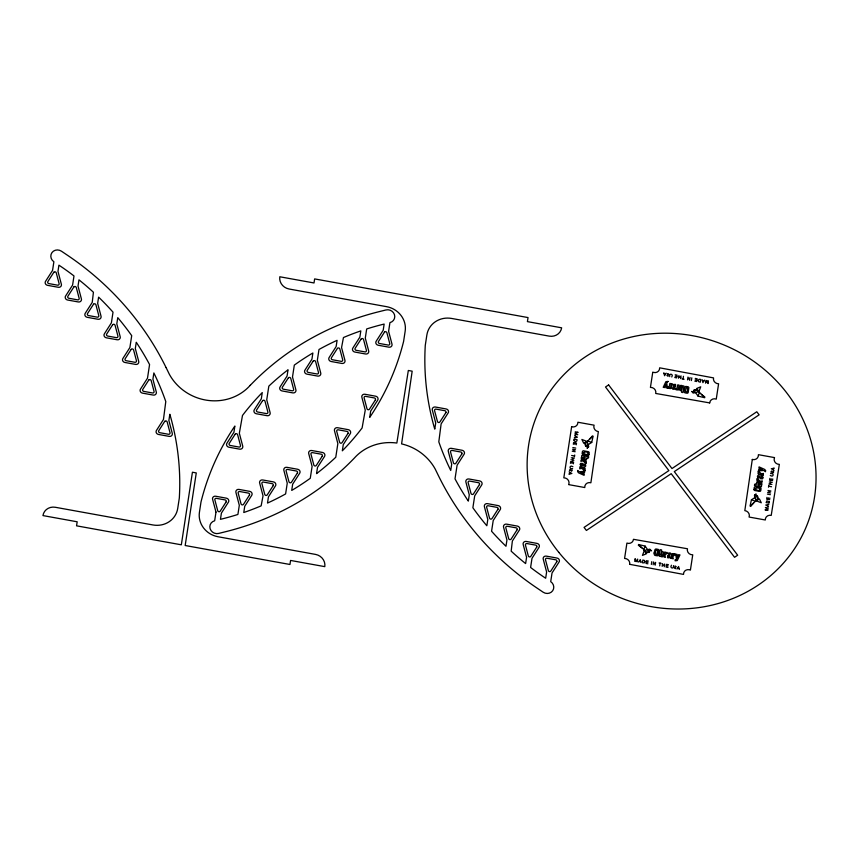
<?xml version="1.0" encoding="UTF-8"?>
<svg xmlns="http://www.w3.org/2000/svg" width="859" height="859" viewBox="0 0 859 859"><rect width="100%" height="100%" fill="white"/><g stroke="black" fill="none" stroke-linecap="round" stroke-linejoin="round"><path stroke-width="1.29" d="M669.043 374.535C665.145 370.916 670.589 378.69 666.895 375.415M674.122 567.681C678.03 571.299 672.586 563.525 676.28 566.8M570.43 463.323L570.698 461.541L573.597 462.056L573.318 463.839M573.34 444.307L573.608 442.525L576.496 443.051L576.228 444.822M568.787 474.061L569.764 473.878L569.989 472.375M574.338 437.768L575.305 437.585L575.53 436.082M571.944 463.43L572.191 461.809M572.588 460.048L572.878 458.105M574.843 444.425L575.101 442.793M574.381 456.999L574.692 455.012M592.238 436.963L592.388 435.985L585.731 443.265L585.87 446.111L591.722 442.449L593.139 436.168L589.746 439.153M634.737 561.399L635.155 558.651L635.982 561.625L637.657 559.102L637.238 561.85M669.719 376.639C668.485 372.817 674.068 373.848 671.77 377.004M678.524 378.228L678.954 375.48M651.358 564.417L651.777 561.657M680.586 378.594L681.004 375.845M653.13 564.739L653.549 561.979L655.202 565.115L655.621 562.355M683.045 379.044L683.463 376.296M687.544 379.861L687.973 377.112L689.616 380.236L690.045 377.488M659.712 565.931L660.131 563.171M662.171 566.371L662.59 563.622M691.398 380.558L691.817 377.81M664.222 566.747L664.651 563.998M671.405 565.211C669.107 568.368 674.691 569.399 673.456 565.576M705.937 380.365L705.518 383.114L707.193 380.591L708.02 383.576L708.439 380.816M750.938 505.253L750.787 506.23L757.445 498.95L757.305 496.115L751.453 499.766L750.036 506.048L753.429 503.063M766.947 497.393L766.679 499.176L769.567 499.691L769.836 497.919M768.483 487.203L768.794 485.217M769.857 478.377L769.578 480.16L772.466 480.686L772.746 478.903M768.075 499.423L768.333 497.801M770.287 484.122L770.587 482.178M770.985 480.417L771.232 478.785M767.645 506.134L767.871 504.641L768.837 504.458M774.045 470.356L773.186 469.841L773.411 468.348L774.389 468.166M629.647 564.32L683.517 574.403A4.95 4.639 22.1 0 1 689.777 569.861A4.778 4.478 22.1 0 1 690.4 570.108L692.741 554.807A4.95 4.639 22.1 0 1 687.458 548.761L633.47 539.312A4.961 4.649 22.1 0 1 626.92 543.081L624.579 558.447A4.961 4.649 22.1 0 1 629.658 564.331M584.474 442.804L585.623 446.1L587.588 446.97L587.116 448.301L588.78 446.648L587.03 441.451L581.887 439.454L583.712 443.212L587.03 441.451M758.701 499.412L757.552 496.126L755.587 495.256L756.06 493.914L754.395 495.568L756.135 500.765L761.289 502.773L759.463 499.004L756.135 500.765M698.023 396.085L699.462 392.348L696.907 390.319L693.932 390.319L698.023 396.085L704.681 397.728L699.462 392.348M643.713 549.867L645.141 546.131L638.495 544.499L646.269 551.897L649.243 551.897L645.141 546.131M698.872 391.65L700.729 386.818L696.864 388.386L698.872 391.65L693.492 393.078L691.678 391.414L693.106 391.929L693.932 390.093L697.325 389.138M644.304 550.565L642.446 555.397L646.312 553.83L644.304 550.565L649.683 549.137L651.498 550.802L650.07 550.286L649.243 552.133L645.914 553.056M692.741 392.692L693.106 391.929M650.07 550.286L650.435 549.524M588.984 454.679L589.242 452.661A1.772 1.654 22.1 0 0 588.555 451.727L583.379 450.782A1.729 1.621 22.1 0 0 582.445 451.426L582.123 453.563A1.772 1.654 22.1 0 0 582.81 454.508L587.986 455.442A1.772 1.654 22.1 0 0 588.92 454.798M666.165 373.16L664.587 375.705L663.857 372.742M704.466 380.097L702.898 382.642L702.157 379.678M638.709 562.119L640.277 559.574L641.018 562.538M677.01 569.055L678.589 566.51L679.319 569.474M575.305 437.585L577.409 437.199L574.671 435.577M569.764 473.878L571.869 473.492L569.12 471.87M773.411 468.348L771.307 468.735L773.186 469.841M767.871 504.641L765.766 505.028L768.504 506.649M772.735 473.051C776.364 469.529 768.461 474.243 771.715 470.957M570.44 469.175C566.811 472.718 574.725 467.908 571.46 471.269M675.185 374.792L677.064 375.136L676.645 377.874L674.766 377.531M695.253 378.432L697.132 378.765L696.713 381.503L694.834 381.171M664.082 373.676L665.671 373.966M702.394 380.612L703.972 380.902M675.131 376.231L676.849 376.543M678.717 377.004L680.768 377.369M695.199 379.871L696.917 380.183M681.992 378.862L684.086 379.238M703.811 396.826L704.842 397.008L701.395 394.345M575.24 431.809L578.15 432.335L575.068 433L577.785 434.708L574.886 434.182M770.566 473.599C774.485 472.429 773.648 478.012 770.265 475.532M769.299 481.942L772.198 482.468M572.835 447.56L575.745 448.087M768.998 483.885L771.897 484.412M572.577 449.246L575.487 449.772L572.277 451.211L575.186 451.737M768.633 486.215L771.543 486.742M767.989 490.489L770.888 491.015L767.688 492.454L770.598 492.98M571.632 455.474L574.542 456M571.278 457.804L574.177 458.33M767.431 494.129L770.34 494.666M570.977 459.758L573.876 460.284M572.91 466.684C569.528 464.214 568.69 469.798 572.609 468.627M768.29 508.034L765.38 507.508L768.107 509.226L765.025 509.881L767.935 510.407M639.364 545.39L638.334 545.207L641.78 547.881M659.089 562.978L661.183 563.364M648.341 561.056L646.462 560.712L646.043 563.45L647.922 563.794M668.409 564.685L666.53 564.342L666.112 567.09L667.991 567.423M662.407 564.846L664.458 565.222M646.258 562.044L647.976 562.355M666.326 565.673L668.044 565.984M639.203 561.324L640.782 561.603M677.504 568.261L679.093 568.54M751.453 499.766L755.426 501.302M587.739 440.914L591.722 442.449M754.76 494.87L755.587 495.256M587.588 446.97L588.404 447.356M166.098 367.598L169.406 374.395A49.264 46.171 22.1 0 0 250.248 385.315M753.934 489.566L754.266 487.418A1.772 1.654 22.1 0 1 755.19 486.774L760.365 487.719A1.772 1.654 22.1 0 1 761.063 488.653L760.72 490.79A1.729 1.621 22.1 0 1 759.925 491.402L754.621 490.5A1.772 1.654 22.1 0 1 753.934 489.566M250.248 385.315A283.041 265.281 22.1 0 1 380.129 311.409L385.916 309.97A6.904 6.475 22.1 0 1 394.474 314.673A6.904 6.475 22.1 0 1 389.932 322.63L388.612 331.284L391.897 343.761A2.76 2.588 22.1 0 1 388.966 347.186L378.121 345.221A2.76 2.588 22.1 0 1 376.36 340.948L383.189 330.307L384.145 324.068A269.296 252.406 22.1 0 0 367.555 328.675L366.686 328.954L365.29 338.102L368.575 350.579A2.76 2.588 22.1 0 1 365.644 354.005L354.799 352.04A2.76 2.588 22.1 0 1 353.038 347.766L359.867 337.125L360.823 330.887L359.406 331.381A269.296 252.406 22.1 0 0 343.45 337.533L341.56 347.551L344.856 360.028A2.76 2.588 22.1 0 1 341.914 363.454L331.08 361.489A2.76 2.588 22.1 0 1 329.319 357.215L336.137 346.574L337.093 340.336L335.654 341.002A269.296 252.406 22.1 0 0 320.471 348.657L318.99 349.484L317.347 360.2L320.643 372.666A2.76 2.588 22.1 0 1 317.701 376.092L306.867 374.127A2.76 2.588 22.1 0 1 305.106 369.853L311.924 359.212L312.88 352.985L310.69 354.295A268.749 251.891 22.1 0 0 294.315 365.107L292.5 377.004L295.797 389.471A2.76 2.588 22.1 0 1 292.855 392.896L282.02 390.931A2.76 2.588 22.1 0 1 280.259 386.657L287.078 376.017L288.033 369.778L287.518 370.175A269.296 252.406 22.1 0 0 270.456 384.617L268.824 386.153L266.741 399.8L270.027 412.277A2.76 2.588 22.1 0 1 267.095 415.702L256.25 413.737A2.76 2.588 22.1 0 1 254.489 409.464L261.319 398.823L262.263 392.584L260.524 394.378A269.296 252.406 22.1 0 0 242.485 415.455L239.339 433.258L242.635 445.735A2.76 2.588 22.1 0 1 239.704 449.16L228.859 447.195A2.76 2.588 22.1 0 1 227.098 442.922L233.927 432.281L234.872 426.043L234.432 426.698A269.296 252.406 22.1 0 0 200.995 502L199.428 512.265A22.098 20.713 22.1 0 0 217.961 536.735L315.532 554.409A11.049 10.351 22.1 0 1 324.799 566.639L290.567 560.444L289.955 564.481L185.179 545.508L196.271 472.922L192.427 472.225L181.335 544.81L76.558 525.826L77.181 521.789L42.95 515.583A11.049 10.351 22.1 0 1 55.363 507.282L152.923 524.956A22.098 20.713 22.1 0 0 177.738 508.335L179.316 498.07A269.296 252.406 22.1 0 0 170.061 415.037L169.835 414.263L168.879 420.502L172.176 432.968A2.76 2.588 22.1 0 1 169.234 436.393L158.4 434.429A2.76 2.588 22.1 0 1 156.639 430.155L163.457 419.514L165.787 401.561A269.296 252.406 22.1 0 0 154.985 375.265L153.868 372.946L152.913 379.184L156.209 391.65A2.76 2.588 22.1 0 1 153.267 395.086L142.433 393.121A2.76 2.588 22.1 0 1 140.672 388.837L147.49 378.207L149.573 364.56L148.489 362.53A269.296 252.406 22.1 0 0 136.645 342.848L136.27 342.29L135.314 348.529L138.61 360.995A2.76 2.588 22.1 0 1 135.668 364.42L124.834 362.455A2.76 2.588 22.1 0 1 123.073 358.182L129.892 347.541L131.706 335.654A268.749 251.891 22.1 0 0 119.444 319.655L117.758 317.637L116.803 323.864L120.099 336.341A2.76 2.588 22.1 0 1 117.157 339.767L106.323 337.802A2.76 2.588 22.1 0 1 104.562 333.528L111.38 322.887L113.023 312.171L111.853 310.861A269.296 252.406 22.1 0 0 99.773 298.266L98.602 297.139L97.658 303.377L100.943 315.844A2.76 2.588 22.1 0 1 98.012 319.269L87.167 317.304A2.76 2.588 22.1 0 1 85.406 313.03L92.235 302.389L93.427 292.253A269.296 252.406 22.1 0 0 80.155 280.796L78.964 279.841L78.019 286.068L81.304 298.545A2.76 2.588 22.1 0 1 78.373 301.971L67.528 300.006A2.76 2.588 22.1 0 1 65.778 295.732L72.596 285.091L73.992 275.943L73.251 275.374A269.296 252.406 22.1 0 0 58.927 265.163L57.972 271.401L61.268 283.867A2.76 2.588 22.1 0 1 58.337 287.293L47.492 285.328A2.76 2.588 22.1 0 1 45.731 281.054L52.56 270.413L53.881 261.759A6.904 6.475 22.1 0 1 51.948 252.621A6.904 6.475 22.1 0 1 61.44 251.193L66.487 254.597A283.03 265.281 22.1 0 1 166.088 367.609M657.704 551.006C656.147 562.312 653.785 546.141 657.704 551.006M685.471 391.006C688.929 396.826 687.49 379.699 685.471 391.006M671.555 387.72L672.715 389.127A4.51 4.22 22.1 0 0 673.445 389.288L674.605 389.159A1.288 1.213 22.1 0 0 675.067 388.751C675.013 388.171 670.471 387.753 675.26 386.872A1.16 1.084 22.1 0 0 675.528 386.636L675.625 384.714A1.095 1.02 22.1 0 0 675.238 384.349L673.338 384.585L671.974 383.812A1.621 1.525 22.1 0 1 672.039 384.252L671.555 387.72M671.62 554.345L671.137 557.974A1.621 1.525 22.1 0 0 671.201 558.414L669.837 557.631L667.937 557.878A1.095 1.02 22.1 0 1 667.54 557.512L667.647 555.59A1.16 1.084 22.1 0 1 667.915 555.344C672.683 554.452 668.195 554.087 668.109 553.464A1.288 1.213 22.1 0 1 668.57 553.067L669.73 552.938A4.51 4.22 22.1 0 1 670.449 553.089L671.62 554.345M660.872 554.721C662.923 558.522 662.16 548.257 660.872 554.721M682.304 387.205C681.273 394.646 679.469 383.78 682.304 387.205M577.592 471.376L578.365 472.729L584.088 475.328L584.281 474.061L580.781 472.74L584.496 472.654L584.7 471.333L579.267 471.774L577.72 470.453L577.592 471.376M765.594 470.668L765.455 471.763L763.909 470.442L758.476 470.882L758.68 469.562L762.395 469.476L758.894 468.166L759.088 466.899L764.8 469.486L765.594 470.668M580.276 464.343L580.781 465.524L580.029 466.791A1.621 1.525 22.1 0 1 580.48 466.748L584.464 467.371L585.58 466.319A4.51 4.22 22.1 0 0 585.709 465.642L585.516 464.526A1.288 1.213 22.1 0 0 585.076 464.064C584.442 464.053 584.281 468.413 583.1 463.796A1.16 1.084 22.1 0 0 582.831 463.527L580.813 463.345A1.095 1.02 22.1 0 0 580.448 463.699L580.276 464.343M709.706 402.914L655.707 393.454A4.95 4.639 22.1 0 0 650.435 387.409L652.776 372.119A4.778 4.478 22.1 0 0 653.398 372.366A4.95 4.639 22.1 0 0 659.658 367.824L713.528 377.896A4.961 4.649 22.1 0 0 718.596 383.78L716.256 399.134A4.961 4.649 22.1 0 0 709.695 402.914M762.91 477.679L762.728 478.517A1.095 1.02 22.1 0 1 762.362 478.882L760.344 478.688A1.16 1.084 22.1 0 1 760.075 478.431C758.819 473.835 758.808 478.184 758.1 478.152A1.288 1.213 22.1 0 1 757.659 477.69L757.466 476.584A4.51 4.22 22.1 0 1 757.595 475.897L758.712 474.844L762.685 475.467A1.621 1.525 22.1 0 0 763.146 475.424L762.395 476.691L762.91 477.679M654.118 553.024L654.311 554.613A1.729 1.621 22.1 0 0 654.977 555.408L657.232 555.816A1.772 1.654 22.1 0 0 658.187 555.204L658.939 550.297A1.772 1.654 22.1 0 0 658.219 549.373L655.965 548.976A1.772 1.654 22.1 0 0 655.009 549.588L654.118 553.024M684.097 390.458L684.236 391.929A1.772 1.654 22.1 0 0 684.956 392.842L687.211 393.25A1.772 1.654 22.1 0 0 688.166 392.638L688.864 387.613A1.729 1.621 22.1 0 0 688.199 386.818L685.944 386.41A1.772 1.654 22.1 0 0 684.988 387.022L684.097 390.458M663.792 553.583L662.74 556.664A1.203 1.127 22.1 0 1 662.268 556.836L661.344 556.718A1.17 1.095 22.1 0 1 660.925 556.428L659.24 556.245L660.238 549.674L661.58 549.921L661.688 551.703A1.16 1.084 22.1 0 1 662.139 551.596L663.041 551.8A1.203 1.127 22.1 0 1 663.438 552.133L663.792 553.583M679.394 388.354L679.737 390.083A1.203 1.127 22.1 0 0 680.135 390.416L681.026 390.63A1.16 1.084 22.1 0 0 681.488 390.512L681.595 392.295L682.926 392.542L683.936 385.981L682.25 385.788A1.17 1.095 22.1 0 0 681.831 385.498L680.908 385.38A1.203 1.127 22.1 0 0 680.435 385.562L679.394 388.354M573.973 440.098C573.919 442.031 577.731 441.913 577.033 439.636L574.134 439.11L573.973 440.098M581.135 464.783C582.252 467.597 583.422 463.473 581.135 464.783M762.051 477.303C760.215 479.043 760.419 474.565 762.051 477.303M769.213 501.914L769.041 503.116L766.131 502.579L766.894 500.829L769.213 501.914M584.925 470.689C583.401 471.881 583.293 466.867 579.718 468.81L579.911 467.543L585.14 468.488L584.947 469.701L584.249 469.572L584.786 470.174A1.17 1.095 22.1 0 1 584.925 470.689M644.819 561.464L644.218 562.87L642.435 562.795L642.854 560.047L644.454 560.465L644.819 561.464M698.378 380.451L698.721 381.75L700.321 382.18L700.74 379.42L699.108 379.27L698.378 380.451M758.261 471.333L758.25 471.527A1.17 1.095 22.1 0 0 758.39 472.053L758.926 472.643L758.229 472.525L758.035 473.728L763.254 474.673L763.447 473.406C759.861 475.038 759.968 470.829 758.261 471.333M586.063 463.205C584.539 464.397 584.442 459.382 580.867 461.326L581.06 460.059L586.278 461.004L586.096 462.217L585.398 462.088L585.924 462.69A1.17 1.095 22.1 0 1 586.063 463.205M757.123 478.817L757.112 479.011A1.17 1.095 22.1 0 0 757.251 479.526L757.778 480.127L757.08 479.998L756.897 481.212L762.116 482.157L762.309 480.89C758.744 482.5 758.798 478.323 757.123 478.817M582.359 457.568C585.817 461.036 586.783 455.538 582.359 457.568M760.827 484.551C756.994 486.87 756.79 481.18 760.827 484.551M583.111 452.65C588.823 458.234 590.219 449.397 583.111 452.65M754.921 488.642C760.655 494.215 762.073 485.399 754.921 488.642M586.772 458.609L586.59 459.297A1.203 1.127 22.1 0 1 586.257 459.662L583.776 459.801L581.479 458.792A1.203 1.127 22.1 0 1 581.275 458.33L581.36 457.45A1.17 1.095 22.1 0 1 581.64 457.063L581.758 455.463L588.694 456.72L588.49 457.987L586.633 458.008A1.16 1.084 22.1 0 1 586.772 458.448L586.772 458.609M756.414 483.434L756.403 483.767A1.16 1.084 22.1 0 0 756.543 484.218L754.674 484.229L754.481 485.496L761.418 486.752L761.536 485.152A1.17 1.095 22.1 0 0 761.815 484.766L761.901 483.885A1.203 1.127 22.1 0 0 761.697 483.424L759.399 482.414L756.919 482.565A1.203 1.127 22.1 0 0 756.586 482.919L756.414 483.434M674.54 385.594C672.919 388.408 673.016 383.339 674.54 385.594M668.646 556.482C669.73 559.08 670.696 553.915 668.646 556.482M215.985 512.114L214.664 520.779A6.904 6.475 22.1 0 0 210.122 528.736A6.904 6.475 22.1 0 0 218.669 533.428L224.467 531.989A283.041 265.281 22.1 0 0 354.337 458.083A49.264 46.171 22.1 0 1 396.847 443.04L408.326 370.476L412.17 371.174L401.593 443.899A49.264 46.171 22.1 0 1 435.191 469.014L438.498 475.8A283.03 265.281 22.1 0 0 538.11 588.802L543.156 592.216A6.904 6.475 22.1 0 0 552.648 590.777A6.904 6.475 22.1 0 0 550.716 581.65L552.036 572.985L558.855 562.355A2.76 2.588 22.1 0 0 557.104 558.071L546.26 556.117A2.76 2.588 22.1 0 0 543.328 559.542L546.614 572.008L545.669 578.247A269.296 252.406 22.1 0 1 531.345 568.035L530.604 567.466L532 558.318L538.818 547.677A2.76 2.588 22.1 0 0 537.058 543.403L526.223 541.438A2.76 2.588 22.1 0 0 523.281 544.864L526.578 557.33L525.622 563.568L524.43 562.613A269.296 252.406 22.1 0 1 511.169 551.156L512.361 541.02L519.18 530.379A2.76 2.588 22.1 0 0 517.429 526.095L506.585 524.14A2.76 2.588 22.1 0 0 503.653 527.566L506.939 540.032L505.983 546.27L504.824 545.132A269.296 252.406 22.1 0 1 492.733 532.537L491.573 531.238L493.216 520.522L500.035 509.881A2.76 2.588 22.1 0 0 498.274 505.607L487.44 503.642A2.76 2.588 22.1 0 0 484.497 507.068L487.794 519.534L486.838 525.772L485.152 523.754A268.749 251.891 22.1 0 1 472.879 507.744L474.694 495.858L481.523 485.228A2.76 2.588 22.1 0 0 479.762 480.943L468.917 478.978A2.76 2.588 22.1 0 0 465.986 482.404L469.282 494.881L468.327 501.108L467.951 500.561A269.296 252.406 22.1 0 1 456.108 480.879L455.012 478.85L457.106 465.202L463.924 454.561A2.76 2.588 22.1 0 0 462.163 450.288L451.329 448.323A2.76 2.588 22.1 0 0 448.387 451.748L451.684 464.225L450.728 470.453L449.611 468.144A269.296 252.406 22.1 0 1 438.809 441.848L441.129 423.895L447.958 413.254A2.76 2.588 22.1 0 0 446.197 408.97L435.352 407.016A2.76 2.588 22.1 0 0 432.421 410.441L435.717 422.907L434.761 429.146L434.536 428.362A269.296 252.406 22.1 0 1 425.28 345.339L426.848 335.064A22.098 20.713 22.1 0 1 451.673 318.453L549.234 336.127A11.049 10.351 22.1 0 0 561.646 327.816L527.415 321.62L528.038 317.572L314.641 278.917L314.018 282.965L279.798 276.77A11.049 10.351 22.1 0 0 289.064 289L386.625 306.674A22.098 20.713 22.1 0 1 405.169 331.144L403.601 341.41A269.296 252.406 22.1 0 1 370.165 416.701L369.714 417.356L370.669 411.128L377.488 400.487A2.76 2.588 22.1 0 0 375.737 396.214L364.892 394.249A2.76 2.588 22.1 0 0 361.961 397.674L365.247 410.14L362.111 427.954A269.296 252.406 22.1 0 1 344.072 449.021L342.322 450.814L343.278 444.586L350.096 433.945A2.76 2.588 22.1 0 0 348.346 429.672L337.501 427.707A2.76 2.588 22.1 0 0 334.57 431.132L337.855 443.598L335.772 457.246L334.14 458.781A269.296 252.406 22.1 0 1 317.078 473.223L316.563 473.62L317.508 467.393L324.337 456.752A2.76 2.588 22.1 0 0 322.576 452.478L311.731 450.513A2.76 2.588 22.1 0 0 308.8 453.939L312.096 466.405L310.271 478.291A268.749 251.891 22.1 0 1 293.907 489.115L291.716 490.425L292.661 484.186L299.49 473.556A2.76 2.588 22.1 0 0 297.729 469.272L286.885 467.317A2.76 2.588 22.1 0 0 283.953 470.743L287.25 483.209L285.607 493.925L284.125 494.752A269.296 252.406 22.1 0 1 268.942 502.408L267.503 503.063L268.448 496.835L275.277 486.194A2.76 2.588 22.1 0 0 273.516 481.92L262.671 479.956A2.76 2.588 22.1 0 0 259.74 483.381L263.037 495.847L261.147 505.865A269.296 252.406 22.1 0 1 245.191 512.028L243.773 512.512L244.729 506.284L251.547 495.643A2.76 2.588 22.1 0 0 249.797 491.369L238.952 489.405A2.76 2.588 22.1 0 0 236.021 492.83L239.307 505.296L237.911 514.444L237.041 514.724A269.296 252.406 22.1 0 1 220.452 519.33L221.407 513.102L228.226 502.461A2.76 2.588 22.1 0 0 226.465 498.188L215.63 496.223A2.76 2.588 22.1 0 0 212.688 499.648L215.985 512.114M571.632 426.73L563.815 477.84A4.95 4.639 22.1 0 1 568.862 484.036A4.778 4.478 22.1 0 1 568.637 484.616L584.775 487.536A4.95 4.639 22.1 0 1 590.874 482.769L598.358 431.594A4.961 4.649 22.1 0 1 594.095 425.173L577.882 422.241A4.961 4.649 22.1 0 1 571.954 426.826L571.632 426.73M668.034 381.428L666.713 382.856L667.422 388.064L666.026 387.817L665.779 384.252L664.555 387.549L663.212 387.302L665.908 381.643L668.034 381.428M667.851 387.012L668.109 388.311A1.17 1.095 22.1 0 0 668.646 388.204L669.247 387.72L669.15 388.375L670.428 388.612L671.19 383.672L669.848 383.425L669.236 386.797L667.851 387.012M675.754 388.44L676.012 389.739A1.17 1.095 22.1 0 0 676.548 389.632L677.15 389.148L677.042 389.814L678.331 390.04L679.082 385.1L677.74 384.853L677.193 388.139L675.754 388.44M664.845 552.176L664.093 557.126L665.424 557.362C663.352 553.443 668.549 554.162 667.164 552.477A1.17 1.095 22.1 0 0 666.627 552.584L666.026 553.067L666.122 552.412L664.845 552.176M672.747 553.604L671.985 558.554L673.327 558.79C671.255 554.871 676.452 555.59 675.067 553.905A1.17 1.095 22.1 0 0 674.53 554.023L673.918 554.495L674.025 553.84L672.747 553.604M675.292 559.843L675.142 560.787L677.268 560.573L679.963 554.914L678.621 554.667L677.397 557.963L677.15 554.409L675.754 554.152L676.462 559.359L675.292 559.843M752.301 459.447L744.817 510.622A4.961 4.649 22.1 0 1 749.08 517.043L765.294 519.985A4.961 4.649 22.1 0 1 771.221 515.389L779.349 464.375A4.95 4.639 22.1 0 1 774.313 458.191A4.778 4.478 22.1 0 1 774.539 457.6L758.4 454.679A4.95 4.639 22.1 0 1 752.301 459.458M53.859 272.239L47.782 281.709A1.385 1.299 22.1 0 0 48.684 283.556L57.585 285.177A1.385 1.299 22.1 0 0 59.11 283.631L56.2 272.668A1.385 1.299 22.1 0 0 53.859 272.239M73.895 286.917L67.818 296.387A1.385 1.299 22.1 0 0 68.72 298.234L77.621 299.855A1.385 1.299 22.1 0 0 79.146 298.298L76.247 287.336A1.385 1.299 22.1 0 0 73.895 286.917M93.534 304.215L87.457 313.685A1.385 1.299 22.1 0 0 88.359 315.532L97.26 317.154A1.385 1.299 22.1 0 0 98.785 315.607L95.875 304.634A1.385 1.299 22.1 0 0 93.534 304.215M112.679 324.713L106.602 334.183A1.385 1.299 22.1 0 0 107.504 336.03L116.405 337.651A1.385 1.299 22.1 0 0 117.93 336.105L115.031 325.132A1.385 1.299 22.1 0 0 112.679 324.713M131.202 349.366L125.113 358.847A1.385 1.299 22.1 0 0 126.015 360.683L134.927 362.305A1.385 1.299 22.1 0 0 136.452 360.759L133.542 349.796A1.385 1.299 22.1 0 0 131.202 349.366M148.79 380.022L142.712 389.503A1.385 1.299 22.1 0 0 143.614 391.35L152.515 392.971A1.385 1.299 22.1 0 0 154.04 391.414L151.141 380.451A1.385 1.299 22.1 0 0 148.79 380.022M164.767 421.339L158.679 430.81A1.385 1.299 22.1 0 0 159.591 432.657L168.493 434.278A1.385 1.299 22.1 0 0 170.018 432.732L167.108 421.758A1.385 1.299 22.1 0 0 164.767 421.339M235.226 434.106L229.213 443.448A1.385 1.299 22.1 0 0 230.201 445.456L239.103 447.067A1.385 1.299 22.1 0 0 240.509 445.638L237.567 434.525A1.385 1.299 22.1 0 0 235.226 434.106M262.618 400.648L256.605 409.99A1.385 1.299 22.1 0 0 257.593 411.998L266.494 413.608A1.385 1.299 22.1 0 0 267.901 412.18L264.959 401.067A1.385 1.299 22.1 0 0 262.618 400.648M288.377 377.842L282.375 387.194A1.385 1.299 22.1 0 0 283.352 389.191L292.264 390.802A1.385 1.299 22.1 0 0 293.66 389.374L290.729 378.261A1.385 1.299 22.1 0 0 288.377 377.842M313.234 361.038L307.221 370.39A1.385 1.299 22.1 0 0 308.198 372.387L317.111 373.998A1.385 1.299 22.1 0 0 318.506 372.57L315.575 361.467A1.385 1.299 22.1 0 0 313.234 361.038M226.11 501.924L220.108 511.277A1.385 1.299 22.1 0 1 217.757 510.847L214.825 499.745A1.385 1.299 22.1 0 1 216.232 498.317L225.133 499.927A1.385 1.299 22.1 0 1 226.11 501.924M337.437 348.4L331.434 357.741A1.385 1.299 22.1 0 0 332.412 359.749L341.324 361.36A1.385 1.299 22.1 0 0 342.72 359.932L339.788 348.818A1.385 1.299 22.1 0 0 337.437 348.4M249.432 495.106L243.43 504.458A1.385 1.299 22.1 0 1 241.078 504.029L238.147 492.926A1.385 1.299 22.1 0 1 239.554 491.498L248.455 493.098A1.385 1.299 22.1 0 1 249.432 495.106M361.167 338.951L355.154 348.303A1.385 1.299 22.1 0 0 356.141 350.3L365.043 351.911A1.385 1.299 22.1 0 0 366.449 350.483L363.507 339.369A1.385 1.299 22.1 0 0 361.167 338.951M273.162 485.657L267.149 495.009A1.385 1.299 22.1 0 1 264.808 494.58L261.866 483.477A1.385 1.299 22.1 0 1 263.273 482.049L272.174 483.66A1.385 1.299 22.1 0 1 273.162 485.657M384.488 332.132L378.475 341.485A1.385 1.299 22.1 0 0 379.463 343.482L388.365 345.093A1.385 1.299 22.1 0 0 389.771 343.664L386.84 332.551A1.385 1.299 22.1 0 0 384.488 332.132M297.375 473.019L291.362 482.371A1.385 1.299 22.1 0 1 289.021 481.942L286.079 470.839A1.385 1.299 22.1 0 1 287.486 469.411L296.387 471.011A1.385 1.299 22.1 0 1 297.375 473.019M322.222 456.215L316.209 465.567A1.385 1.299 22.1 0 1 313.868 465.138L310.926 454.035A1.385 1.299 22.1 0 1 312.332 452.607L321.234 454.207A1.385 1.299 22.1 0 1 322.222 456.215M347.981 433.408L341.979 442.761A1.385 1.299 22.1 0 1 339.627 442.331L336.696 431.229A1.385 1.299 22.1 0 1 338.102 429.801L347.004 431.411A1.385 1.299 22.1 0 1 347.981 433.408M375.372 399.95L369.37 409.303A1.385 1.299 22.1 0 1 367.018 408.873L364.087 397.771A1.385 1.299 22.1 0 1 365.494 396.343L374.395 397.953A1.385 1.299 22.1 0 1 375.372 399.95M445.907 412.588L439.829 422.07A1.385 1.299 22.1 0 1 437.489 421.64L434.579 410.677A1.385 1.299 22.1 0 1 436.104 409.131L445.005 410.742A1.385 1.299 22.1 0 1 445.907 412.588M461.874 453.906L455.796 463.377A1.385 1.299 22.1 0 1 453.455 462.958L450.546 451.984A1.385 1.299 22.1 0 1 452.07 450.438L460.972 452.059A1.385 1.299 22.1 0 1 461.874 453.906M479.472 484.562L473.395 494.032A1.385 1.299 22.1 0 1 471.054 493.614L468.144 482.651A1.385 1.299 22.1 0 1 469.669 481.094L478.57 482.715A1.385 1.299 22.1 0 1 479.472 484.562M497.984 509.215L491.906 518.696A1.385 1.299 22.1 0 1 489.566 518.267L486.656 507.304A1.385 1.299 22.1 0 1 488.18 505.758L497.082 507.379A1.385 1.299 22.1 0 1 497.984 509.215M517.139 529.713L511.062 539.194A1.385 1.299 22.1 0 1 508.711 538.765L505.811 527.802A1.385 1.299 22.1 0 1 507.336 526.256L516.238 527.866A1.385 1.299 22.1 0 1 517.139 529.713M536.778 547.022L530.701 556.492A1.385 1.299 22.1 0 1 528.349 556.074L525.45 545.1A1.385 1.299 22.1 0 1 526.975 543.554L535.876 545.175A1.385 1.299 22.1 0 1 536.778 547.022M556.815 561.689L550.737 571.171A1.385 1.299 22.1 0 1 548.386 570.741L545.486 559.778A1.385 1.299 22.1 0 1 547.011 558.232L555.913 559.843A1.385 1.299 22.1 0 1 556.815 561.689M608.612 384.918L605.509 387.001L668.871 470.614L584.056 527.394L586.386 530.454L671.19 473.685L734.552 557.298L737.666 555.215L674.304 471.602L759.12 414.833L756.79 411.762L671.985 468.542L608.612 384.918M558.833 552.38A145.719 136.581 22.1 0 0 806.171 526.975A145.719 136.581 22.1 0 0 649.758 333.979A145.719 136.581 22.1 0 0 558.833 552.38"/></g></svg>
